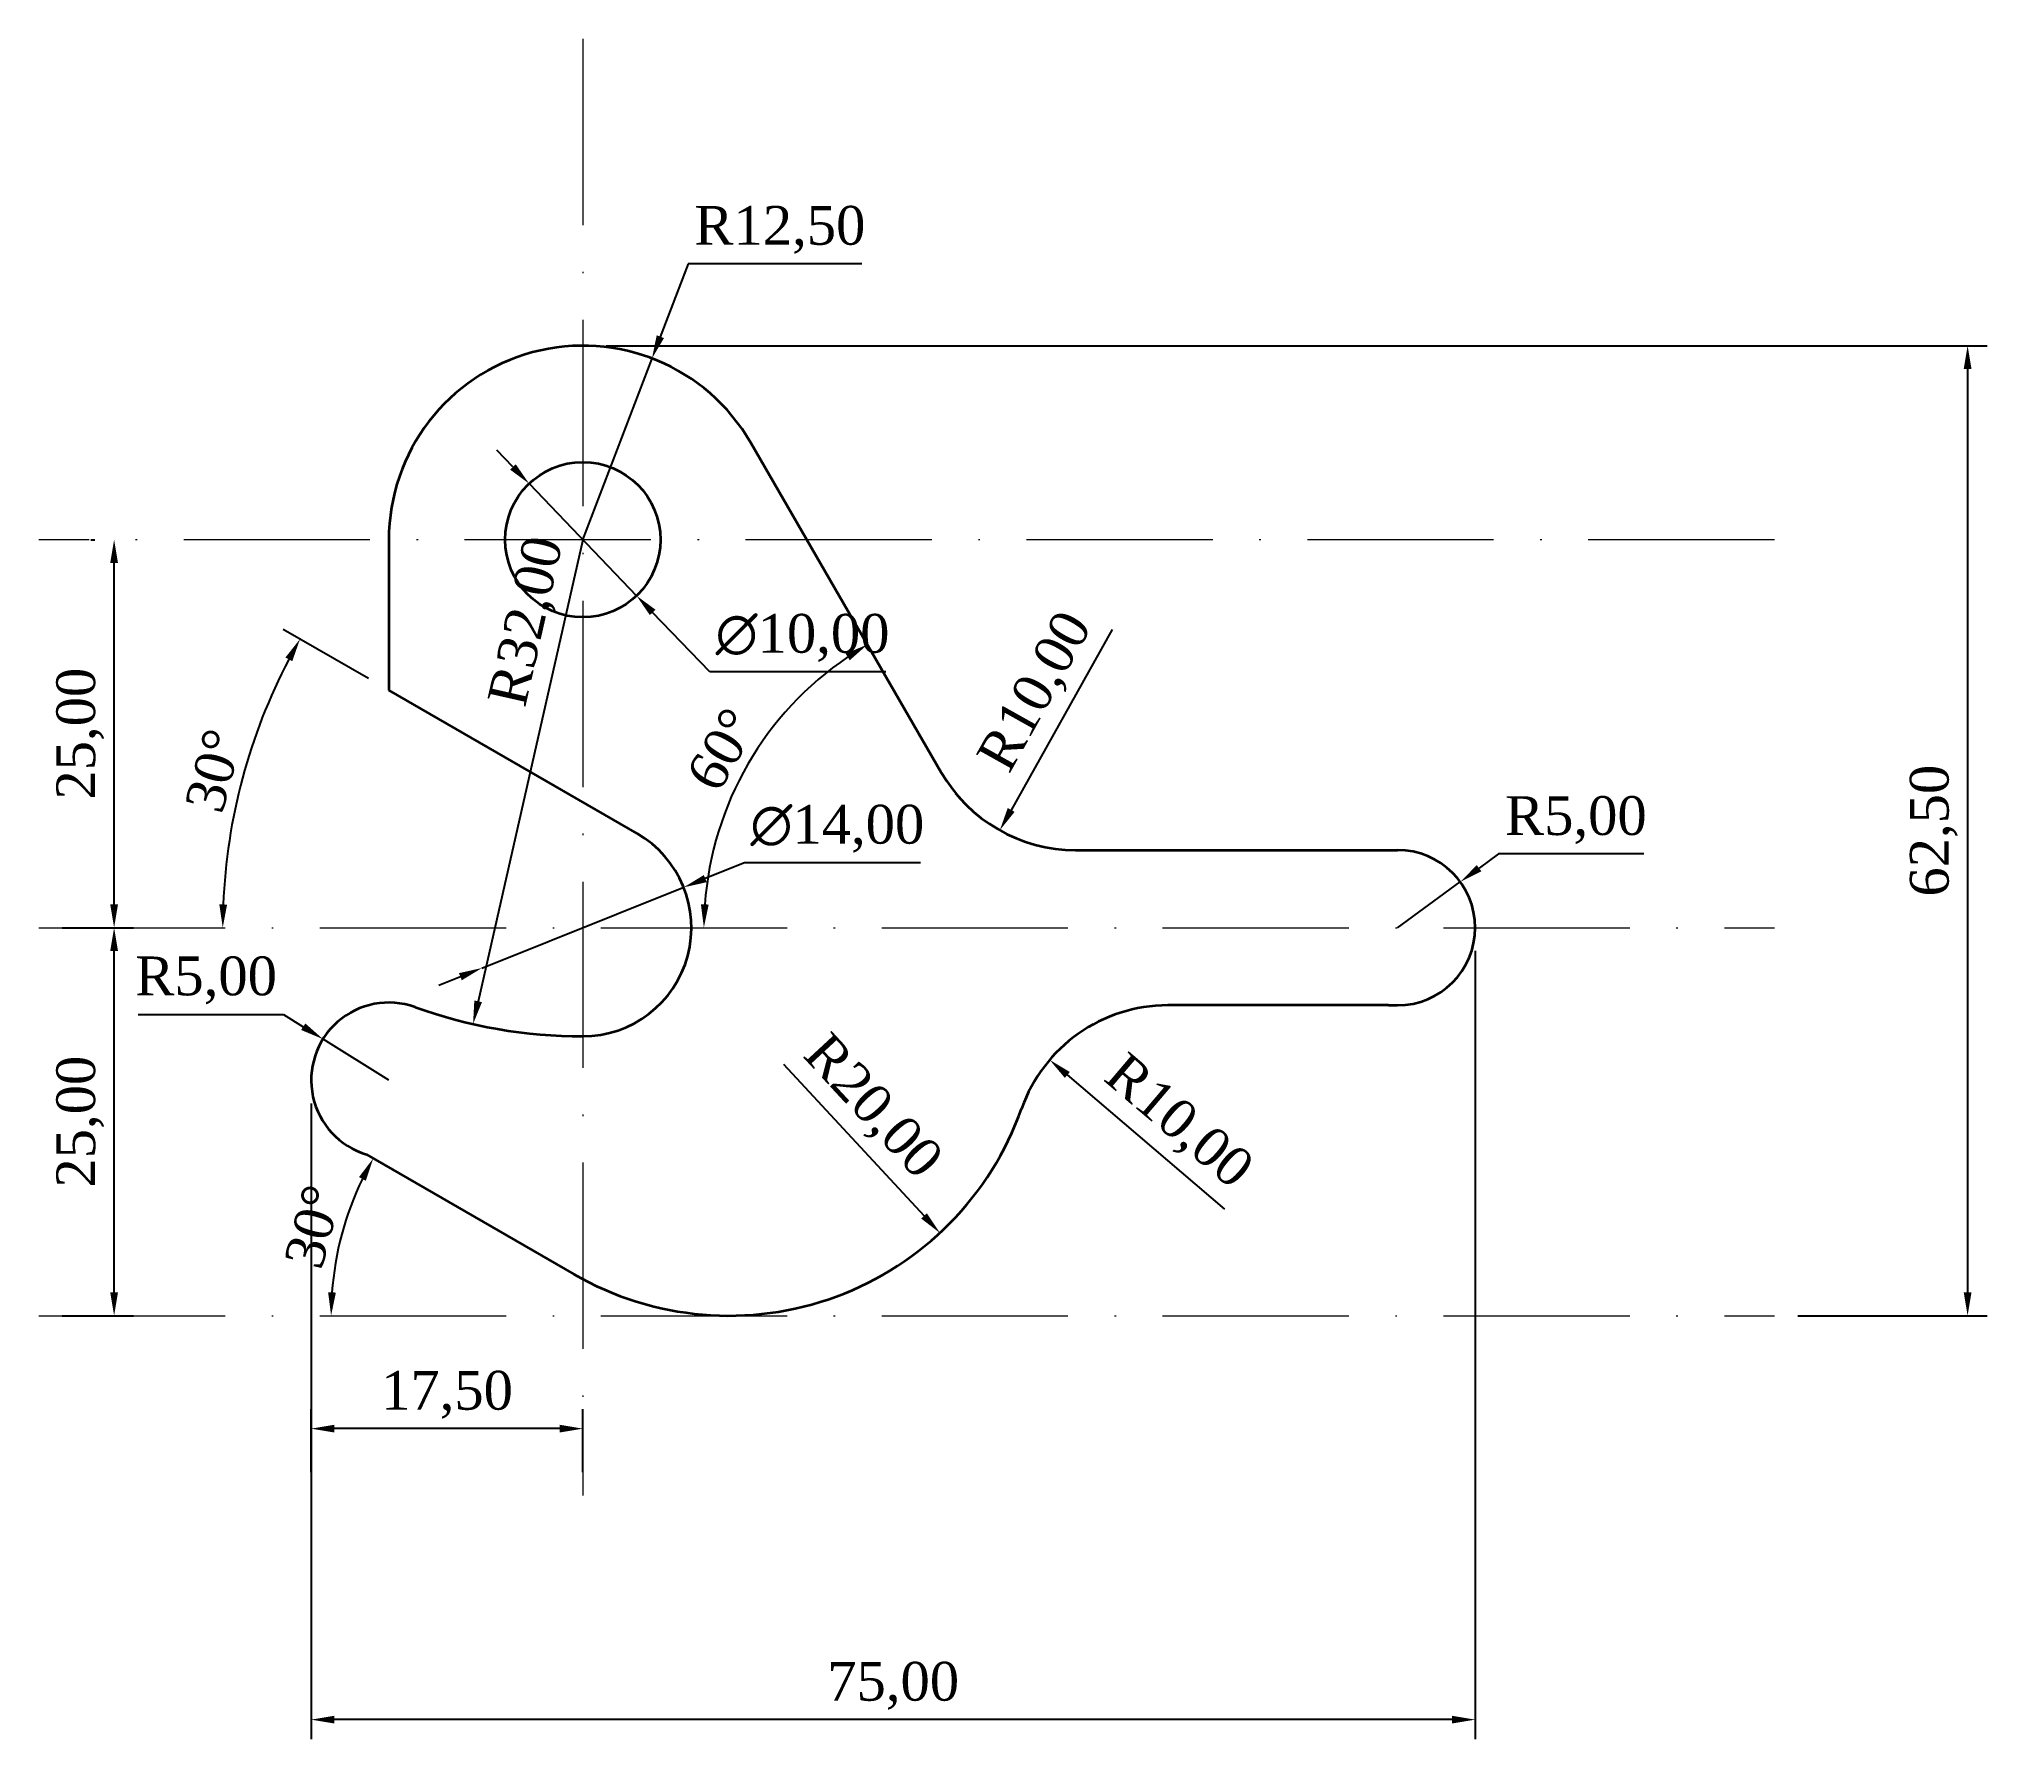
# Model space of a CAD drawing. Header units: millimetres. Extents: x 15 to 140, y 173 to 282.
import ezdxf

# ---------------------------------------------------------------- set-up
doc = ezdxf.new("R2010")
doc.units = ezdxf.units.MM
doc.linetypes.add('ACAD_ISO10W100', pattern=[18, 12, -3, 0, -3])
for name, color, linetype, lineweight in [('Acotación', 3, 'Continuous', 15), ('Contorno', 7, 'Continuous', 35), ('Ejes', 4, 'ACAD_ISO10W100', 15)]:
    doc.layers.add(name, color=color, linetype=linetype, lineweight=lineweight)
doc.styles.add('e1', font='times.ttf')
doc.dimstyles.new('ACOE 1', dxfattribs={"dimtxt": 2.5, "dimasz": 1.5, "dimexe": 1.25, "dimexo": 1.5, "dimtad": 1, "dimtoh": 1, "dimzin": 1, "dimtxsty": 'e1', "dimcen": 2.5, "dimadec": 0, "dimazin": 0, "dimtfac": 1, "dimtmove": 1, "dimatfit": 0, "dimfxl": 1, "dimarcsym": 0})

# ---------------------------------------------------------------- blocks, each defined once
blk = doc.blocks.new('*D12')
at = {"layer": 'Acotación', "color": 0, "lineweight": -2, "transparency": 16777216}
for p, q in [((16.46, 225), (21.05, 225)), ((19.8, 201.5), (19.8, 223.5)), ((16.46, 200), (21.05, 200))]:
    blk.add_line(p, q, dxfattribs=at)
at = {"layer": 'Acotación', "color": 0, "transparency": 16777216}
for points in [[(19.55, 223.5), (20.05, 223.5), (19.8, 225)], [(19.55, 201.5), (20.05, 201.5), (19.8, 200)]]:
    blk.add_solid(points, dxfattribs=at)
at = {"layer": 'Defpoints', "color": 0, "transparency": 16777216}
for p in [(14.96, 225), (19.8, 225), (14.96, 200)]:
    blk.add_point(p, dxfattribs=at)
at = {"layer": 'Acotación', "color": 0, "transparency": 16777216, "insert": (17.62, 212.5), "char_height": 2.5, "attachment_point": 5, "rotation": 90, "style": 'e1'}
blk.add_mtext('25,00', dxfattribs=at)
blk = doc.blocks.new('*D13')
at = {"layer": 'Acotación', "color": 0, "lineweight": -2, "transparency": 16777216}
for p, q in [((18.3, 250), (18.55, 250)), ((19.8, 226.5), (19.8, 248.5)), ((18.3, 225), (18.55, 225))]:
    blk.add_line(p, q, dxfattribs=at)
at = {"layer": 'Acotación', "color": 0, "transparency": 16777216}
for points in [[(19.55, 248.5), (20.05, 248.5), (19.8, 250)], [(19.55, 226.5), (20.05, 226.5), (19.8, 225)]]:
    blk.add_solid(points, dxfattribs=at)
at = {"layer": 'Defpoints', "color": 0, "transparency": 16777216}
for p in [(19.8, 250), (19.8, 250), (19.8, 225)]:
    blk.add_point(p, dxfattribs=at)
at = {"layer": 'Acotación', "color": 0, "transparency": 16777216, "insert": (17.62, 237.5), "char_height": 2.5, "attachment_point": 5, "rotation": 90, "style": 'e1'}
blk.add_mtext('25,00', dxfattribs=at)
blk = doc.blocks.new('*D14')
at = {"layer": 'Acotación', "color": 0, "lineweight": -2, "transparency": 16777216}
for p, q in [((51.5, 262.5), (140.48, 262.5)), ((139.23, 261), (139.23, 201.5)), ((128.29, 200), (140.48, 200))]:
    blk.add_line(p, q, dxfattribs=at)
at = {"layer": 'Acotación', "color": 0, "transparency": 16777216}
for points in [[(138.98, 261), (139.48, 261), (139.23, 262.5)], [(138.98, 201.5), (139.48, 201.5), (139.23, 200)]]:
    blk.add_solid(points, dxfattribs=at)
at = {"layer": 'Defpoints', "color": 0, "transparency": 16777216}
for p in [(50, 262.5), (126.79, 200), (139.23, 200)]:
    blk.add_point(p, dxfattribs=at)
at = {"layer": 'Acotación', "color": 0, "transparency": 16777216, "insert": (137.05, 231.25), "char_height": 2.5, "attachment_point": 5, "rotation": 90, "style": 'e1'}
blk.add_mtext('62,50', dxfattribs=at)
blk = doc.blocks.new('*D15')
at = {"layer": 'Acotación', "color": 0, "lineweight": -2, "transparency": 16777216}
for p, q in [((109, 229.75), (107.75, 228.83)), ((118.36, 229.75), (109, 229.75)), ((102.5, 225), (106.54, 227.95))]:
    blk.add_line(p, q, dxfattribs=at)
at = {"layer": 'Acotación', "color": 0, "transparency": 16777216}
blk.add_solid([(107.6, 229.03), (107.9, 228.63), (106.54, 227.95)], dxfattribs=at)
at = {"layer": 'Defpoints', "color": 0, "transparency": 16777216}
for p in [(106.54, 227.95), (102.5, 225)]:
    blk.add_point(p, dxfattribs=at)
at = {"layer": 'Acotación', "color": 0, "transparency": 16777216, "insert": (113.99, 231.93), "char_height": 2.5, "attachment_point": 5, "style": 'e1'}
blk.add_mtext('R5,00', dxfattribs=at)
blk = doc.blocks.new('*D16')
at = {"layer": 'Acotación', "color": 0, "lineweight": -2, "transparency": 16777216}
blk.add_line((84.11, 244.21), (77.6, 232.58), dxfattribs=at)
at = {"layer": 'Acotación', "color": 0, "transparency": 16777216}
blk.add_solid([(77.38, 232.71), (77.82, 232.46), (76.87, 231.28)], dxfattribs=at)
at = {"layer": 'Defpoints', "color": 0, "transparency": 16777216}
for p in [(81.75, 240), (76.87, 231.28)]:
    blk.add_point(p, dxfattribs=at)
at = {"layer": 'Acotación', "color": 0, "transparency": 16777216, "insert": (79.32, 240.12), "char_height": 2.5, "attachment_point": 5, "rotation": 60.7427, "style": 'e1'}
blk.add_mtext('R10,00', dxfattribs=at)
blk = doc.blocks.new('*D17')
at = {"layer": 'Acotación', "color": 0, "lineweight": -2, "transparency": 16777216}
blk.add_line((62.93, 216.2), (71.99, 206.43), dxfattribs=at)
at = {"layer": 'Acotación', "color": 0, "transparency": 16777216}
blk.add_solid([(72.17, 206.6), (71.8, 206.26), (73.01, 205.33)], dxfattribs=at)
at = {"layer": 'Defpoints', "color": 0, "transparency": 16777216}
for p in [(59.41, 220), (73.01, 205.33)]:
    blk.add_point(p, dxfattribs=at)
at = {"layer": 'Acotación', "color": 0, "transparency": 16777216, "insert": (68.55, 213.35), "char_height": 2.5, "attachment_point": 5, "rotation": 312.8269, "style": 'e1'}
blk.add_mtext('R20,00', dxfattribs=at)
blk = doc.blocks.new('*D18')
at = {"layer": 'Acotación', "color": 0, "lineweight": -2, "transparency": 16777216}
blk.add_line((50, 249.98), (43.26, 220.25), dxfattribs=at)
at = {"layer": 'Acotación', "color": 0, "transparency": 16777216}
blk.add_solid([(43.01, 220.31), (43.5, 220.2), (42.93, 218.79)], dxfattribs=at)
at = {"layer": 'Defpoints', "color": 0, "transparency": 16777216}
for p in [(50, 250), (42.93, 218.79)]:
    blk.add_point(p, dxfattribs=at)
at = {"layer": 'Acotación', "color": 0, "transparency": 16777216, "insert": (46.56, 244.7), "char_height": 2.5, "attachment_point": 5, "rotation": 77.228, "style": 'e1'}
blk.add_mtext('R32,00', dxfattribs=at)
blk = doc.blocks.new('*D19')
at = {"layer": 'Acotación', "color": 0, "lineweight": -2, "transparency": 16777216}
for p, q in [((21.36, 219.41), (30.71, 219.41)), ((30.71, 219.41), (31.99, 218.62)), ((37.5, 215.18), (33.26, 217.82))]:
    blk.add_line(p, q, dxfattribs=at)
at = {"layer": 'Acotación', "color": 0, "transparency": 16777216}
blk.add_solid([(32.12, 218.83), (31.85, 218.41), (33.26, 217.82)], dxfattribs=at)
at = {"layer": 'Defpoints', "color": 0, "transparency": 16777216}
for p in [(33.26, 217.82), (37.5, 215.18)]:
    blk.add_point(p, dxfattribs=at)
at = {"layer": 'Acotación', "color": 0, "transparency": 16777216, "insert": (25.73, 221.6), "char_height": 2.5, "attachment_point": 5, "style": 'e1'}
blk.add_mtext('R5,00', dxfattribs=at)
blk = doc.blocks.new('*D20')
at = {"layer": 'Acotación', "color": 0, "lineweight": -2, "transparency": 16777216}
blk.add_line((91.37, 206.87), (81.22, 215.51), dxfattribs=at)
at = {"layer": 'Acotación', "color": 0, "transparency": 16777216}
blk.add_solid([(81.38, 215.7), (81.06, 215.32), (80.08, 216.48)], dxfattribs=at)
at = {"layer": 'Defpoints', "color": 0, "transparency": 16777216}
for p in [(80.08, 216.48), (87.7, 210)]:
    blk.add_point(p, dxfattribs=at)
at = {"layer": 'Acotación', "color": 0, "transparency": 16777216, "insert": (88.28, 212.37), "char_height": 2.5, "attachment_point": 5, "rotation": 319.6063, "style": 'e1'}
blk.add_mtext('R10,00', dxfattribs=at)
blk = doc.blocks.new('*D21')
at = {"layer": 'Acotación', "color": 0, "lineweight": -2, "transparency": 16777216}
for p, q in [((45.5, 254.69), (44.46, 255.77)), ((46.54, 253.61), (53.46, 246.39)), ((58.19, 241.48), (54.5, 245.31)), ((69.52, 241.48), (58.19, 241.48))]:
    blk.add_line(p, q, dxfattribs=at)
at = {"layer": 'Acotación', "color": 0, "transparency": 16777216}
for points in [[(45.68, 254.86), (45.32, 254.51), (46.54, 253.61)], [(54.68, 245.49), (54.32, 245.14), (53.46, 246.39)]]:
    blk.add_solid(points, dxfattribs=at)
at = {"layer": 'Defpoints', "color": 0, "transparency": 16777216}
for p in [(46.54, 253.61), (53.46, 246.39)]:
    blk.add_point(p, dxfattribs=at)
at = {"layer": 'Acotación', "color": 0, "transparency": 16777216, "insert": (64.16, 243.67), "char_height": 2.5, "attachment_point": 5, "style": 'e1'}
blk.add_mtext('∅10,00', dxfattribs=at)
blk = doc.blocks.new('*D22')
at = {"layer": 'Acotación', "color": 0, "lineweight": -2, "transparency": 16777216}
for p, q in [((60.42, 229.17), (57.89, 228.16)), ((71.76, 229.17), (60.42, 229.17)), ((43.5, 222.4), (56.5, 227.6)), ((42.11, 221.84), (40.72, 221.28))]:
    blk.add_line(p, q, dxfattribs=at)
at = {"layer": 'Acotación', "color": 0, "transparency": 16777216}
for points in [[(57.8, 228.39), (57.98, 227.93), (56.5, 227.6)], [(42.02, 222.07), (42.2, 221.61), (43.5, 222.4)]]:
    blk.add_solid(points, dxfattribs=at)
at = {"layer": 'Defpoints', "color": 0, "transparency": 16777216}
for p in [(56.5, 227.6), (43.5, 222.4)]:
    blk.add_point(p, dxfattribs=at)
at = {"layer": 'Acotación', "color": 0, "transparency": 16777216, "insert": (66.4, 231.37), "char_height": 2.5, "attachment_point": 5, "style": 'e1'}
blk.add_mtext('∅14,00', dxfattribs=at)
blk = doc.blocks.new('*D23')
at = {"layer": 'Acotación', "color": 0, "lineweight": -2, "transparency": 16777216}
for p, q in [((56.79, 267.77), (54.99, 263.08)), ((67.98, 267.77), (56.79, 267.77)), ((50, 250), (54.46, 261.68))]:
    blk.add_line(p, q, dxfattribs=at)
at = {"layer": 'Acotación', "color": 0, "transparency": 16777216}
blk.add_solid([(54.76, 263.17), (55.23, 262.99), (54.46, 261.68)], dxfattribs=at)
at = {"layer": 'Defpoints', "color": 0, "transparency": 16777216}
for p in [(54.46, 261.68), (50, 250)]:
    blk.add_point(p, dxfattribs=at)
at = {"layer": 'Acotación', "color": 0, "transparency": 16777216, "insert": (62.7, 269.96), "char_height": 2.5, "attachment_point": 5, "style": 'e1'}
blk.add_mtext('R12,50', dxfattribs=at)
blk = doc.blocks.new('*D24')
at = {"layer": 'Acotación', "color": 0, "lineweight": -2, "transparency": 16777216}
blk.add_arc((54.05, 200), 20.27, 154.2406, 175.7594, dxfattribs=at)
at = {"layer": 'Acotación', "color": 0, "transparency": 16777216}
for points in [[(35.58, 208.93), (36.02, 208.69), (36.5, 210.14)], [(34.09, 201.49), (33.59, 201.51), (33.78, 200)]]:
    blk.add_solid(points, dxfattribs=at)
at = {"layer": 'Defpoints', "color": 0, "transparency": 16777216}
for p in [(36.06, 210.39), (35, 206.93), (49.41, 202.68), (14.96, 200), (126.79, 200)]:
    blk.add_point(p, dxfattribs=at)
at = {"layer": 'Acotación', "color": 0, "transparency": 16777216, "insert": (32.64, 205.74), "char_height": 2.5, "attachment_point": 5, "rotation": 75, "style": 'e1'}
blk.add_mtext('30°', dxfattribs=at)
blk = doc.blocks.new('*D25')
at = {"layer": 'Acotación', "color": 0, "lineweight": -2, "transparency": 16777216}
blk.add_line((36.2, 241.05), (30.7, 244.22), dxfattribs=at)
blk.add_arc((64, 225), 37.2, 152.3105, 177.6895, dxfattribs=at)
at = {"layer": 'Acotación', "color": 0, "transparency": 16777216}
for points in [[(30.84, 242.41), (31.28, 242.17), (31.78, 243.6)], [(27.08, 226.49), (26.58, 226.5), (26.8, 225)]]:
    blk.add_solid(points, dxfattribs=at)
at = {"layer": 'Defpoints', "color": 0, "transparency": 16777216}
for p in [(37.5, 240.3), (29.04, 237.72), (53.5, 231.06), (14.96, 225), (126.79, 225)]:
    blk.add_point(p, dxfattribs=at)
at = {"layer": 'Acotación', "color": 0, "transparency": 16777216, "insert": (26.24, 235.12), "char_height": 2.5, "attachment_point": 5, "rotation": 75, "style": 'e1'}
blk.add_mtext('30°', dxfattribs=at)
blk = doc.blocks.new('*D26')
at = {"layer": 'Acotación', "color": 0, "lineweight": -2, "transparency": 16777216}
blk.add_arc((78.87, 225), 21.06, 124.0811, 175.9189, dxfattribs=at)
at = {"layer": 'Acotación', "color": 0, "transparency": 16777216}
for points in [[(66.93, 242.66), (67.2, 242.23), (68.34, 243.24)], [(58.11, 226.49), (57.61, 226.51), (57.8, 225)]]:
    blk.add_solid(points, dxfattribs=at)
at = {"layer": 'Defpoints', "color": 0, "transparency": 16777216}
for p in [(60.83, 256.25), (62.73, 238.54), (73.09, 235), (14.96, 225), (126.79, 225)]:
    blk.add_point(p, dxfattribs=at)
at = {"layer": 'Acotación', "color": 0, "transparency": 16777216, "insert": (58.98, 236.48), "char_height": 2.5, "attachment_point": 5, "rotation": 60, "style": 'e1'}
blk.add_mtext('60°', dxfattribs=at)
blk = doc.blocks.new('*D27')
at = {"layer": 'Acotación', "color": 0, "lineweight": -2, "transparency": 16777216}
for p, q in [((107.5, 223.5), (107.5, 172.72)), ((32.5, 213.68), (32.5, 172.72)), ((106, 173.97), (34, 173.97))]:
    blk.add_line(p, q, dxfattribs=at)
at = {"layer": 'Acotación', "color": 0, "transparency": 16777216}
for points in [[(34, 174.22), (34, 173.72), (32.5, 173.97)], [(106, 174.22), (106, 173.72), (107.5, 173.97)]]:
    blk.add_solid(points, dxfattribs=at)
at = {"layer": 'Defpoints', "color": 0, "transparency": 16777216}
for p in [(107.5, 225), (32.5, 215.18), (32.5, 173.97)]:
    blk.add_point(p, dxfattribs=at)
at = {"layer": 'Acotación', "color": 0, "transparency": 16777216, "insert": (70, 176.15), "char_height": 2.5, "attachment_point": 5, "style": 'e1'}
blk.add_mtext('75,00', dxfattribs=at)
blk = doc.blocks.new('*D28')
at = {"layer": 'Acotación', "color": 0, "lineweight": -2, "transparency": 16777216}
for p, q in [((32.5, 189.91), (32.5, 193.97)), ((50, 189.91), (50, 193.97)), ((48.5, 192.72), (34, 192.72))]:
    blk.add_line(p, q, dxfattribs=at)
at = {"layer": 'Acotación', "color": 0, "transparency": 16777216}
for points in [[(34, 192.97), (34, 192.47), (32.5, 192.72)], [(48.5, 192.97), (48.5, 192.47), (50, 192.72)]]:
    blk.add_solid(points, dxfattribs=at)
at = {"layer": 'Defpoints', "color": 0, "transparency": 16777216}
for p in [(32.5, 192.72), (32.5, 188.41), (50, 188.41)]:
    blk.add_point(p, dxfattribs=at)
at = {"layer": 'Acotación', "color": 0, "transparency": 16777216, "insert": (41.25, 194.9), "char_height": 2.5, "attachment_point": 5, "style": 'e1'}
blk.add_mtext('17,50', dxfattribs=at)

msp = doc.modelspace()

# ---------------------------------------------------------------- linework, layer by layer
at = {"layer": 'Contorno'}
for p, q in [((60.825, 256.25), (73.094, 235)), ((37.5, 250), (37.5, 240.3)), ((53.5, 231.062), (37.5, 240.3)), ((81.754, 230), (102.5, 230)), ((107.5, 225), (107.5, 225)), ((101.904, 220), (87.696, 220)), ((101.904, 220), (102.5, 220)), ((36.063, 210.386), (49.412, 202.679))]:
    msp.add_line(p, q, dxfattribs=at)
msp.add_circle((50, 250), 5, dxfattribs=at)
for centre, radius, start, end in [((50, 250), 12.5, 30, 180), ((81.754, 240), 10, 210, 270), ((59.412, 220), 20, 40.613, 43.05418), ((50, 225), 7, 270, 60), ((102.5, 225), 5, 0, 90), ((102.5, 225), 5, 270, 0), ((37.5, 215.175), 5, 70.2548, 253.30076), ((50, 250), 32, 250.2548, 270), ((87.696, 210), 10, 90, 160.52878), ((59.412, 220), 20, 240, 340.52878)]:
    msp.add_arc(centre, radius, start, end, dxfattribs=at)
at = {"layer": 'Ejes'}
for p, q in [((50, 282.263), (50, 188.412)), ((126.787, 250), (14.958, 250)), ((14.958, 225), (126.787, 225)), ((14.958, 200), (126.787, 200))]:
    msp.add_line(p, q, dxfattribs=at)

# ---------------------------------------------------------------- dimensions: what is measured, and where the dimension line sits
at = {"layer": 'Acotación'}
for center, mpoint, picture, middle in [((50, 250), (54.459, 261.678), '*D23', (56.787, 267.773)), ((50, 250), (42.926, 218.792), '*D18', (48.689, 244.219)), ((81.754, 240), (76.867, 231.276), '*D16', (81.222, 239.05)), ((102.5, 225), (106.539, 227.947), '*D15', (109.003, 229.746)), ((59.412, 220), (73.008, 205.332), '*D17', (66.95, 211.868)), ((87.696, 210), (80.08, 216.48), '*D20', (86.867, 210.705))]:
    dim = msp.add_radius_dim(center=center, mpoint=mpoint, dimstyle='ACOE 1', dxfattribs=at)
    dim.commit()
    dim.dimension.update_dxf_attribs({"geometry": picture, "text_midpoint": middle, "dimtype": 164})
for base, p1, p2, picture, middle in [((139.23, 200), (50, 262.5), (126.787, 200), '*D14', (137.048, 231.25)), ((19.802, 250), (19.802, 225), (19.802, 250), '*D13', (17.62, 237.5)), ((19.802, 225), (14.958, 200), (14.958, 225), '*D12', (17.62, 212.5))]:
    dim = msp.add_linear_dim(base=base, p1=p1, p2=p2, angle=90, dimstyle='ACOE 1', dxfattribs=at)
    dim.commit()
    dim.dimension.update_dxf_attribs({"geometry": picture, "text_midpoint": middle})
for base, line1, line2, picture, middle in [((62.732, 238.539), ((14.958, 225), (126.787, 225)), ((60.825, 256.25), (73.094, 235)), '*D26', (58.983, 236.48)), ((29.044, 237.723), ((14.958, 225), (126.787, 225)), ((53.5, 231.062), (37.5, 240.3)), '*D25', (26.236, 235.119)), ((35.004, 206.933), ((14.958, 200), (126.787, 200)), ((36.063, 210.386), (49.412, 202.679)), '*D24', (32.64, 205.737))]:
    dim = msp.add_angular_dim_2l(base=base, line1=line1, line2=line2, dimstyle='ACOE 1', dxfattribs=at)
    dim.commit()
    dim.dimension.update_dxf_attribs({"geometry": picture, "text_midpoint": middle})
for p1, p2, picture, middle in [((46.536, 253.606), (53.464, 246.394), '*D21', (58.185, 241.479)), ((43.501, 222.399), (56.499, 227.601), '*D22', (60.424, 229.171))]:
    dim = msp.add_diameter_dim_2p(p1=p1, p2=p2, dimstyle='ACOE 1', dxfattribs=at)
    dim.commit()
    dim.dimension.update_dxf_attribs({"geometry": picture, "text_midpoint": middle, "dimtype": 163})
for base, p1, p2, picture, middle in [((32.5, 173.971), (107.5, 225), (32.5, 215.175), '*D27', (70, 176.153)), ((32.5, 192.722), (50, 188.412), (32.5, 188.412), '*D28', (41.25, 194.904))]:
    dim = msp.add_linear_dim(base=base, p1=p1, p2=p2, dimstyle='ACOE 1', dxfattribs=at)
    dim.commit()
    dim.dimension.update_dxf_attribs({"geometry": picture, "text_midpoint": middle})
dim = msp.add_radius_dim(center=(37.5, 215.175), mpoint=(33.259, 217.824), dimstyle='ACOE 1', dxfattribs=at)
dim.commit()
dim.dimension.update_dxf_attribs({"geometry": '*D19', "text_midpoint": (25.726, 221.596)})

doc.saveas('drawing.dxf')
